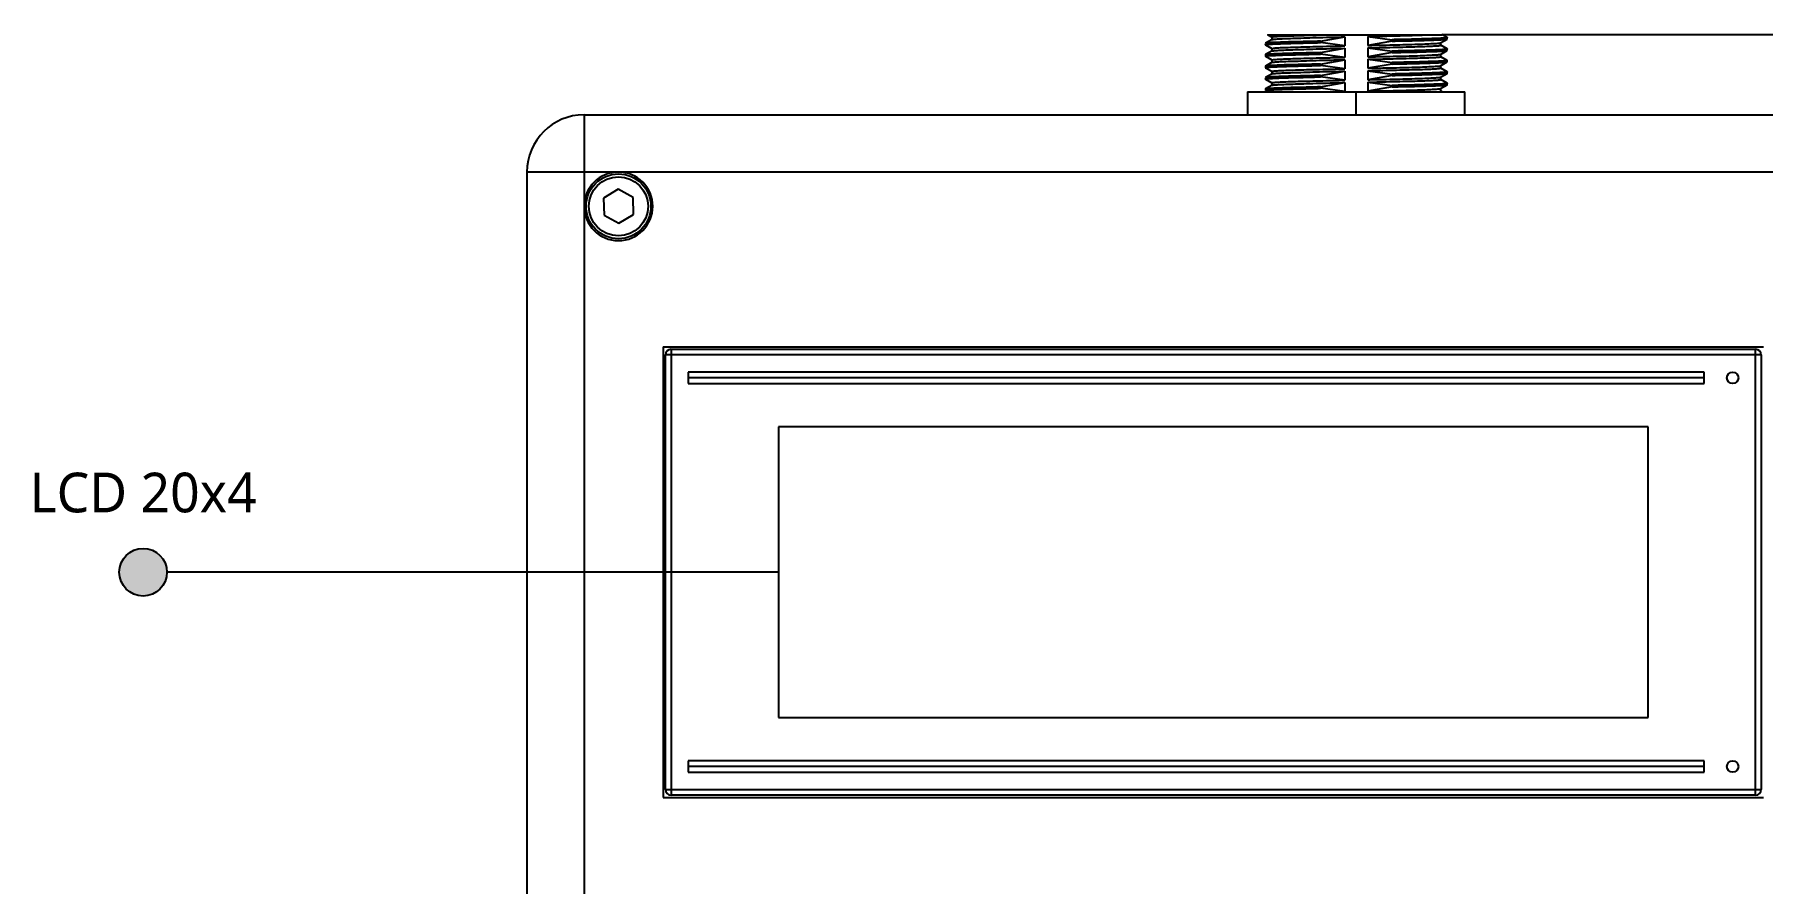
# Model space of a CAD drawing. Header units: millimetres. Extents: x 6 to 1086, y 5 to 917.
# Drawn here: x 36.7 to 145.4, y 722.4 to 775.8 of the extents above; entities that cross this region are included whole.
import ezdxf

# ---------------------------------------------------------------- set-up
doc = ezdxf.new("R2010")
doc.units = ezdxf.units.MM

msp = doc.modelspace()

# ---------------------------------------------------------------- hatches: boundary and pattern name
h = msp.add_hatch(color=256)
h.dxf.hatch_style = 1
h.paths.add_polyline_path([(42, 741.96, 1), (45, 741.96, 1)])

# ---------------------------------------------------------------- linework, layer by layer
at = {"color": 7, "linetype": 'Continuous', "lineweight": 25}
for p, q in [((114.56, 775.51), (114.15, 775.27)), ((114.3, 775.8), (114.56, 775.65)), ((114.55, 775.66), (114.55, 775.5)), ((117.61, 775.4), (119.13, 775.67)), ((118.38, 775.8), (124.51, 775.8)), ((119.13, 775.67), (119.13, 775.1)), ((120.59, 775.7), (120.59, 775.13)), ((120.59, 775.7), (122.11, 775.49)), ((122.11, 775.49), (122.11, 775.4)), ((125.16, 775.29), (125.57, 775.53)), ((125.57, 775.63), (125.25, 775.82)), ((125.58, 775.53), (125.58, 775.62)), ((114.14, 775.26), (114.14, 775.17)), ((114.14, 774.54), (114.14, 774.45)), ((114.15, 775.17), (114.55, 774.94)), ((114.56, 774.79), (114.15, 774.55)), ((114.15, 774.45), (114.55, 774.22)), ((114.55, 774.94), (114.55, 774.78)), ((117.61, 775.31), (117.61, 775.4)), ((119.13, 775.1), (117.61, 775.31)), ((117.61, 774.68), (119.13, 774.95)), ((117.61, 774.59), (117.61, 774.68)), ((119.13, 774.38), (117.61, 774.59)), ((119.13, 774.95), (119.13, 774.38)), ((122.11, 775.4), (120.59, 775.13)), ((120.59, 774.98), (120.59, 774.41)), ((120.59, 774.98), (122.11, 774.77)), ((122.11, 774.68), (120.59, 774.41)), ((122.11, 774.77), (122.11, 774.68)), ((125.16, 774.57), (125.57, 774.81)), ((125.17, 775.14), (125.17, 775.3)), ((125.57, 774.91), (125.17, 775.14)), ((125.17, 774.42), (125.17, 774.58)), ((125.57, 774.19), (125.17, 774.42)), ((125.58, 774.81), (125.58, 774.9)), ((114.14, 773.82), (114.14, 773.73)), ((114.56, 774.07), (114.15, 773.83)), ((114.15, 773.73), (114.55, 773.5)), ((114.56, 773.35), (114.15, 773.11)), ((114.55, 774.22), (114.55, 774.06)), ((114.55, 773.5), (114.55, 773.34)), ((117.61, 773.96), (119.13, 774.23)), ((117.61, 773.87), (117.61, 773.96)), ((119.13, 773.66), (117.61, 773.87)), ((117.61, 773.24), (119.13, 773.51)), ((117.61, 773.15), (117.61, 773.24)), ((119.13, 774.23), (119.13, 773.66)), ((119.13, 773.51), (119.13, 772.94)), ((120.59, 774.26), (120.59, 773.69)), ((120.59, 774.26), (122.11, 774.05)), ((122.11, 773.96), (120.59, 773.69)), ((120.59, 773.54), (120.59, 772.97)), ((120.59, 773.54), (122.11, 773.33)), ((122.11, 773.24), (120.59, 772.97)), ((122.11, 774.05), (122.11, 773.96)), ((122.11, 773.33), (122.11, 773.24)), ((125.16, 773.85), (125.57, 774.09)), ((125.16, 773.13), (125.58, 773.37)), ((125.17, 773.7), (125.17, 773.86)), ((125.58, 773.47), (125.17, 773.7)), ((125.58, 774.09), (125.58, 774.18)), ((125.58, 773.37), (125.58, 773.46)), ((113.02, 772.2), (113.02, 770.76)), ((113.02, 772.2), (126.7, 772.2)), ((114.14, 773.1), (114.14, 773.01)), ((114.14, 772.38), (114.14, 772.29)), ((114.15, 773.01), (114.55, 772.78)), ((114.56, 772.63), (114.15, 772.39)), ((114.15, 772.29), (114.31, 772.2)), ((114.55, 772.78), (114.55, 772.62)), ((119.13, 772.94), (117.61, 773.15)), ((117.61, 772.52), (119.13, 772.79)), ((117.61, 772.43), (117.61, 772.52)), ((119.13, 772.22), (117.61, 772.43)), ((118.38, 772.2), (119.13, 772.22)), ((119.13, 772.79), (119.13, 772.22)), ((119.86, 770.76), (119.86, 772.2)), ((120.59, 772.82), (120.59, 772.25)), ((120.59, 772.82), (122.11, 772.61)), ((122.11, 772.52), (120.59, 772.25)), ((122.11, 772.61), (122.11, 772.52)), ((125.16, 772.41), (125.58, 772.65)), ((125.17, 772.98), (125.17, 773.14)), ((125.58, 772.75), (125.17, 772.98)), ((125.17, 772.26), (125.17, 772.41)), ((125.26, 772.21), (125.17, 772.26)), ((125.58, 772.65), (125.58, 772.74)), ((126.7, 770.76), (126.7, 772.2)), ((71.26, 770.76), (168.46, 770.76)), ((71.26, 770.76), (71.26, 713.16)), ((170.62, 767.16), (67.66, 767.16)), ((67.66, 767.16), (67.66, 716.76)), ((73.4, 766.08), (72.48, 765.52)), ((74.34, 765.56), (73.4, 766.08)), ((72.48, 765.52), (72.51, 764.45)), ((74.36, 764.49), (74.34, 765.56)), ((72.51, 764.45), (73.45, 763.93)), ((73.45, 763.93), (74.36, 764.49)), ((76.23, 756.15), (76.23, 727.78)), ((76.23, 756.15), (145.49, 756.15)), ((76.73, 756), (76.73, 727.92)), ((76.73, 756), (144.99, 756)), ((144.99, 727.92), (144.99, 756)), ((145.35, 755.64), (76.37, 755.64)), ((76.37, 728.28), (76.37, 755.64)), ((145.35, 755.64), (145.35, 728.28)), ((141.75, 754.56), (77.81, 754.56)), ((77.81, 754.56), (77.81, 753.84)), ((141.75, 754.2), (77.81, 754.2)), ((77.81, 753.84), (141.75, 753.84)), ((141.75, 753.84), (141.75, 754.56)), ((138.22, 751.11), (83.5, 751.11)), ((83.5, 751.11), (83.5, 732.82)), ((138.22, 732.82), (138.22, 751.11)), ((83.5, 732.82), (138.22, 732.82)), ((77.81, 730.08), (77.81, 729.36)), ((141.75, 730.08), (77.81, 730.08)), ((141.75, 729.36), (141.75, 730.08)), ((141.75, 729.72), (77.81, 729.72)), ((77.81, 729.36), (141.75, 729.36)), ((76.23, 727.78), (145.49, 727.78)), ((76.37, 728.28), (145.35, 728.28)), ((144.99, 727.92), (76.73, 727.92))]:
    msp.add_line(p, q, dxfattribs=at)
for p, q in [((125.25, 775.82), (153.75, 775.82)), ((83.5, 741.96), (45, 741.96))]:
    msp.add_line(p, q)
for centre, radius in [((73.42, 765), 2.04), ((73.42, 765), 1.86), ((143.55, 754.2), 0.36), ((143.55, 729.72), 0.36)]:
    msp.add_circle(centre, radius, dxfattribs=at)
msp.add_circle((43.5, 741.96), 1.5)
for centre, radius, start, end in [((71.26, 767.16), 3.6, 90, 180), ((73.42, 765), 2.16, 90, 180), ((73.42, 765), 2.16, 180, 90), ((76.73, 755.64), 0.36, 90, 180), ((144.99, 755.64), 0.36, 0, 90), ((76.73, 728.28), 0.36, 180, 270), ((144.99, 728.28), 0.36, 270, 0)]:
    msp.add_arc(centre, radius, start, end, dxfattribs=at)
for points, knots in [([(114.3, 775.8), (114.3, 775.8), (114.24, 775.8), (114.46, 775.8), (114.98, 775.8), (115.88, 775.8), (117.02, 775.8), (117.93, 775.8), (118.38, 775.8)], [0, 0, 0, 0, 0.0074, 0.205806, 0.404395, 0.602697, 0.801386, 1, 1, 1, 1]), ([(114.57, 775.66), (114.57, 775.66), (114.56, 775.67), (114.72, 775.69), (115.03, 775.71), (115.48, 775.73), (116.06, 775.75), (116.75, 775.77), (117.53, 775.79), (118.1, 775.8), (118.38, 775.8)], [0, 0, 0, 0, 0.075886, 0.207902, 0.339918, 0.471935, 0.603951, 0.735967, 0.867984, 1, 1, 1, 1]), ([(114.57, 775.51), (114.59, 775.51), (114.62, 775.52), (114.87, 775.54), (115.28, 775.56), (115.84, 775.58), (116.53, 775.6), (117.32, 775.63), (118.2, 775.65), (118.82, 775.66), (119.13, 775.67)], [0, 0, 0, 0, 0.10023, 0.228769, 0.357307, 0.485846, 0.614384, 0.742923, 0.871461, 1, 1, 1, 1]), ([(125.57, 775.63), (125.58, 775.63), (125.59, 775.62), (125.54, 775.61), (125.36, 775.59), (124.97, 775.57), (124.34, 775.55), (123.69, 775.53), (123.1, 775.51), (122.63, 775.5), (122.33, 775.5), (122.18, 775.49), (122.13, 775.49), (122.11, 775.49)], [0, 0, 0, 0, 0.03139, 0.144451, 0.250521, 0.441369, 0.604354, 0.73943, 0.84656, 0.925711, 0.976863, 0.991934, 1, 1, 1, 1]), ([(124.52, 775.8), (124.71, 775.8), (125.08, 775.8), (125.29, 775.8), (125.25, 775.8), (125.24, 775.8)], [0, 0, 0, 0, 0.447609, 0.896442, 1, 1, 1, 1]), ([(117.61, 774.68), (117.36, 774.67), (116.86, 774.66), (116.18, 774.64), (115.58, 774.63), (115.07, 774.61), (114.66, 774.59), (114.36, 774.58), (114.19, 774.56), (114.12, 774.55), (114.14, 774.54), (114.14, 774.54)], [0, 0, 0, 0, 0.124992, 0.249985, 0.374977, 0.49997, 0.624962, 0.749955, 0.874947, 0.99994, 1, 1, 1, 1]), ([(114.16, 775.17), (114.15, 775.17), (114.12, 775.18), (114.19, 775.19), (114.36, 775.21), (114.66, 775.22), (115.07, 775.24), (115.58, 775.26), (116.18, 775.27), (116.86, 775.29), (117.36, 775.3), (117.61, 775.31)], [0, 0, 0, 0, 0.031629, 0.152675, 0.273722, 0.394768, 0.515814, 0.636861, 0.757907, 0.878954, 1, 1, 1, 1]), ([(114.16, 774.45), (114.15, 774.45), (114.12, 774.46), (114.19, 774.47), (114.36, 774.49), (114.66, 774.5), (115.07, 774.52), (115.58, 774.54), (116.18, 774.55), (116.86, 774.57), (117.36, 774.58), (117.61, 774.59)], [0, 0, 0, 0, 0.03163, 0.152676, 0.273723, 0.394769, 0.515815, 0.636861, 0.757908, 0.878954, 1, 1, 1, 1]), ([(117.61, 775.4), (117.36, 775.39), (116.86, 775.38), (116.18, 775.36), (115.58, 775.35), (115.07, 775.33), (114.66, 775.31), (114.37, 775.3), (114.18, 775.28), (114.16, 775.27), (114.14, 775.26)], [0, 0, 0, 0, 0.125, 0.250001, 0.375001, 0.500002, 0.625002, 0.750003, 0.875003, 1, 1, 1, 1]), ([(114.57, 774.79), (114.59, 774.79), (114.62, 774.8), (114.87, 774.82), (115.28, 774.84), (115.84, 774.86), (116.53, 774.88), (117.32, 774.91), (118.2, 774.93), (118.82, 774.94), (119.13, 774.95)], [0, 0, 0, 0, 0.10297, 0.231117, 0.359264, 0.487411, 0.615559, 0.743706, 0.871853, 1, 1, 1, 1]), ([(120.59, 775.13), (120.91, 775.14), (121.53, 775.15), (122.4, 775.17), (123.2, 775.19), (123.89, 775.21), (124.45, 775.24), (124.86, 775.26), (125.1, 775.27), (125.14, 775.29), (125.15, 775.29)], [0, 0, 0, 0, 0.128618, 0.257236, 0.385853, 0.514471, 0.643089, 0.771707, 0.900325, 1, 1, 1, 1]), ([(120.59, 774.41), (120.91, 774.42), (121.53, 774.43), (122.4, 774.45), (123.2, 774.47), (123.89, 774.49), (124.45, 774.52), (124.86, 774.54), (125.1, 774.55), (125.14, 774.57), (125.15, 774.57)], [0, 0, 0, 0, 0.128618, 0.257236, 0.385854, 0.514472, 0.64309, 0.771707, 0.900325, 1, 1, 1, 1]), ([(125.57, 774.91), (125.57, 774.91), (125.6, 774.9), (125.53, 774.89), (125.36, 774.87), (125.06, 774.85), (124.65, 774.84), (124.14, 774.82), (123.54, 774.8), (122.87, 774.79), (122.37, 774.78), (122.11, 774.77)], [0, 0, 0, 0, 0.027437, 0.149007, 0.270577, 0.392148, 0.513718, 0.635289, 0.756859, 0.87843, 1, 1, 1, 1]), ([(117.61, 773.96), (117.36, 773.95), (116.86, 773.94), (116.18, 773.92), (115.58, 773.91), (115.07, 773.89), (114.66, 773.87), (114.36, 773.86), (114.19, 773.84), (114.12, 773.83), (114.14, 773.82), (114.14, 773.82)], [0, 0, 0, 0, 0.124992, 0.249985, 0.374977, 0.49997, 0.624962, 0.749954, 0.874947, 0.999939, 1, 1, 1, 1]), ([(114.16, 773.73), (114.15, 773.73), (114.12, 773.74), (114.19, 773.75), (114.36, 773.77), (114.66, 773.78), (115.07, 773.8), (115.58, 773.82), (116.18, 773.83), (116.86, 773.85), (117.36, 773.86), (117.61, 773.87)], [0, 0, 0, 0, 0.031631, 0.152678, 0.273724, 0.39477, 0.515816, 0.636862, 0.757908, 0.878954, 1, 1, 1, 1]), ([(117.61, 773.24), (117.36, 773.23), (116.86, 773.22), (116.18, 773.2), (115.58, 773.19), (115.07, 773.17), (114.66, 773.15), (114.37, 773.14), (114.18, 773.12), (114.16, 773.11), (114.14, 773.1)], [0, 0, 0, 0, 0.125, 0.250001, 0.375001, 0.500002, 0.625002, 0.750003, 0.875003, 1, 1, 1, 1]), ([(114.57, 774.07), (114.59, 774.07), (114.62, 774.08), (114.87, 774.1), (115.28, 774.12), (115.84, 774.14), (116.53, 774.16), (117.32, 774.19), (118.2, 774.21), (118.82, 774.22), (119.13, 774.23)], [0, 0, 0, 0, 0.102973, 0.231119, 0.359266, 0.487413, 0.61556, 0.743706, 0.871853, 1, 1, 1, 1]), ([(114.57, 773.35), (114.59, 773.35), (114.62, 773.36), (114.87, 773.38), (115.28, 773.4), (115.84, 773.42), (116.53, 773.44), (117.32, 773.47), (118.2, 773.49), (118.82, 773.5), (119.13, 773.51)], [0, 0, 0, 0, 0.100208, 0.22875, 0.357291, 0.485833, 0.614375, 0.742917, 0.871458, 1, 1, 1, 1]), ([(120.59, 773.69), (120.91, 773.7), (121.53, 773.71), (122.4, 773.73), (123.2, 773.75), (123.89, 773.77), (124.45, 773.8), (124.86, 773.82), (125.1, 773.83), (125.14, 773.85), (125.15, 773.85)], [0, 0, 0, 0, 0.128618, 0.257236, 0.385854, 0.514472, 0.64309, 0.771708, 0.900326, 1, 1, 1, 1]), ([(125.57, 774.19), (125.57, 774.19), (125.6, 774.18), (125.53, 774.17), (125.36, 774.15), (125.06, 774.13), (124.65, 774.12), (124.14, 774.1), (123.54, 774.08), (122.87, 774.07), (122.37, 774.06), (122.11, 774.05)], [0, 0, 0, 0, 0.027433, 0.149004, 0.270575, 0.392146, 0.513717, 0.635287, 0.756858, 0.878429, 1, 1, 1, 1]), ([(125.57, 773.47), (125.57, 773.47), (125.6, 773.46), (125.53, 773.45), (125.36, 773.43), (125.06, 773.41), (124.65, 773.4), (124.14, 773.38), (123.54, 773.36), (122.87, 773.35), (122.36, 773.34), (122.11, 773.33)], [0, 0, 0, 0, 0.027464, 0.149031, 0.270598, 0.392165, 0.513732, 0.635299, 0.756866, 0.878433, 1, 1, 1, 1]), ([(122.11, 773.24), (122.36, 773.25), (122.87, 773.26), (123.54, 773.27), (124.14, 773.29), (124.65, 773.31), (125.06, 773.32), (125.36, 773.34), (125.53, 773.36), (125.6, 773.37), (125.58, 773.37), (125.58, 773.37)], [0, 0, 0, 0, 0.125, 0.249999, 0.374999, 0.499998, 0.624998, 0.749997, 0.874997, 0.999996, 1, 1, 1, 1]), ([(117.61, 772.52), (117.36, 772.51), (116.86, 772.5), (116.18, 772.48), (115.58, 772.47), (115.07, 772.45), (114.66, 772.43), (114.36, 772.42), (114.19, 772.4), (114.12, 772.39), (114.14, 772.38), (114.14, 772.38)], [0, 0, 0, 0, 0.124995, 0.24999, 0.374984, 0.499979, 0.624974, 0.749969, 0.874964, 0.999959, 1, 1, 1, 1]), ([(114.16, 773.01), (114.15, 773.01), (114.12, 773.02), (114.19, 773.03), (114.36, 773.05), (114.66, 773.06), (115.07, 773.08), (115.58, 773.1), (116.18, 773.11), (116.86, 773.13), (117.36, 773.14), (117.61, 773.15)], [0, 0, 0, 0, 0.028047, 0.149541, 0.271035, 0.392529, 0.514024, 0.635518, 0.757012, 0.878506, 1, 1, 1, 1]), ([(114.17, 772.29), (114.18, 772.3), (114.2, 772.32), (114.63, 772.34), (115.36, 772.37), (116.37, 772.4), (117.19, 772.42), (117.61, 772.43)], [0, 0, 0, 0, 0.163251, 0.372439, 0.581626, 0.790813, 1, 1, 1, 1]), ([(114.57, 772.63), (114.59, 772.63), (114.62, 772.64), (114.87, 772.66), (115.28, 772.68), (115.84, 772.7), (116.53, 772.72), (117.32, 772.75), (118.2, 772.77), (118.82, 772.78), (119.13, 772.79)], [0, 0, 0, 0, 0.101691, 0.230021, 0.358351, 0.486681, 0.615011, 0.74334, 0.87167, 1, 1, 1, 1]), ([(120.59, 772.97), (120.91, 772.98), (121.53, 772.99), (122.4, 773.01), (123.2, 773.03), (123.89, 773.05), (124.45, 773.08), (124.86, 773.1), (125.11, 773.12), (125.14, 773.13), (125.15, 773.13)], [0, 0, 0, 0, 0.12821, 0.256421, 0.384631, 0.512842, 0.641052, 0.769263, 0.897473, 1, 1, 1, 1]), ([(120.59, 772.25), (120.91, 772.26), (121.53, 772.27), (122.4, 772.29), (123.2, 772.31), (123.89, 772.33), (124.45, 772.36), (124.86, 772.38), (125.1, 772.4), (125.14, 772.41), (125.15, 772.41)], [0, 0, 0, 0, 0.12838, 0.25676, 0.38514, 0.51352, 0.641899, 0.770279, 0.898659, 1, 1, 1, 1]), ([(125.57, 772.75), (125.57, 772.75), (125.6, 772.74), (125.53, 772.73), (125.36, 772.71), (125.06, 772.69), (124.65, 772.68), (124.14, 772.66), (123.54, 772.64), (122.87, 772.63), (122.36, 772.62), (122.11, 772.61)], [0, 0, 0, 0, 0.027454, 0.149023, 0.270591, 0.392159, 0.513727, 0.635295, 0.756864, 0.878432, 1, 1, 1, 1]), ([(122.11, 772.52), (122.36, 772.53), (122.87, 772.54), (123.54, 772.55), (124.14, 772.57), (124.65, 772.59), (125.06, 772.6), (125.36, 772.62), (125.53, 772.64), (125.6, 772.65), (125.58, 772.65), (125.58, 772.65)], [0, 0, 0, 0, 0.124996, 0.249992, 0.374988, 0.499984, 0.62498, 0.749976, 0.874972, 0.999968, 1, 1, 1, 1])]:
    msp.add_open_spline(points, degree=3, knots=knots, dxfattribs=at)
for points in [[(120.59, 775.7), (121, 775.71), (121.81, 775.72), (122.9, 775.75), (123.85, 775.78), (124.29, 775.8), (124.51, 775.8)], [(122.11, 775.4), (122.36, 775.41), (122.87, 775.42), (123.54, 775.43), (124.14, 775.45), (124.65, 775.47), (125.06, 775.48), (125.36, 775.5), (125.54, 775.52), (125.57, 775.53), (125.58, 775.53)], [(114.55, 774.94), (114.57, 774.94), (114.6, 774.96), (114.87, 774.98), (115.28, 775), (115.84, 775.02), (116.53, 775.04), (117.32, 775.06), (118.2, 775.08), (118.82, 775.09), (119.13, 775.1)], [(114.55, 774.22), (114.57, 774.22), (114.6, 774.24), (114.87, 774.26), (115.28, 774.28), (115.84, 774.3), (116.53, 774.32), (117.32, 774.34), (118.2, 774.36), (118.82, 774.37), (119.13, 774.38)], [(120.59, 774.98), (120.91, 774.98), (121.53, 775), (122.4, 775.02), (123.2, 775.04), (123.89, 775.06), (124.45, 775.08), (124.86, 775.1), (125.12, 775.12), (125.15, 775.14), (125.17, 775.14)], [(120.59, 774.26), (120.91, 774.26), (121.53, 774.28), (122.4, 774.3), (123.2, 774.32), (123.89, 774.34), (124.45, 774.36), (124.86, 774.38), (125.12, 774.4), (125.15, 774.42), (125.17, 774.42)], [(122.11, 774.68), (122.36, 774.69), (122.87, 774.7), (123.54, 774.71), (124.14, 774.73), (124.65, 774.75), (125.06, 774.76), (125.36, 774.78), (125.54, 774.8), (125.57, 774.81), (125.58, 774.81)], [(114.55, 773.5), (114.57, 773.5), (114.6, 773.52), (114.87, 773.54), (115.28, 773.56), (115.84, 773.58), (116.53, 773.6), (117.32, 773.62), (118.2, 773.64), (118.82, 773.65), (119.13, 773.66)], [(120.59, 773.54), (120.91, 773.54), (121.53, 773.56), (122.4, 773.58), (123.2, 773.6), (123.89, 773.62), (124.45, 773.64), (124.86, 773.66), (125.12, 773.68), (125.15, 773.7), (125.17, 773.7)], [(122.11, 773.96), (122.36, 773.97), (122.87, 773.98), (123.54, 773.99), (124.14, 774.01), (124.65, 774.03), (125.06, 774.04), (125.36, 774.06), (125.54, 774.08), (125.57, 774.09), (125.58, 774.09)], [(114.55, 772.78), (114.57, 772.78), (114.6, 772.8), (114.87, 772.82), (115.28, 772.84), (115.84, 772.86), (116.53, 772.88), (117.32, 772.9), (118.2, 772.92), (118.82, 772.93), (119.13, 772.94)], [(120.59, 772.82), (120.91, 772.82), (121.53, 772.84), (122.4, 772.86), (123.2, 772.88), (123.89, 772.9), (124.45, 772.92), (124.86, 772.94), (125.12, 772.96), (125.15, 772.98), (125.17, 772.98)]]:
    msp.add_open_spline(points, degree=3, dxfattribs=at)

# ---------------------------------------------------------------- texts
at = {"insert": (43.5, 746.96), "char_height": 2.5, "attachment_point": 5}
msp.add_mtext_dynamic_manual_height_columns('{\\fYu Gothic UI|b0|i0|c0|p34;LCD 20x4}', width=24.2578, gutter_width=17.5, heights=[3.85], dxfattribs=at)

doc.saveas('drawing.dxf')
